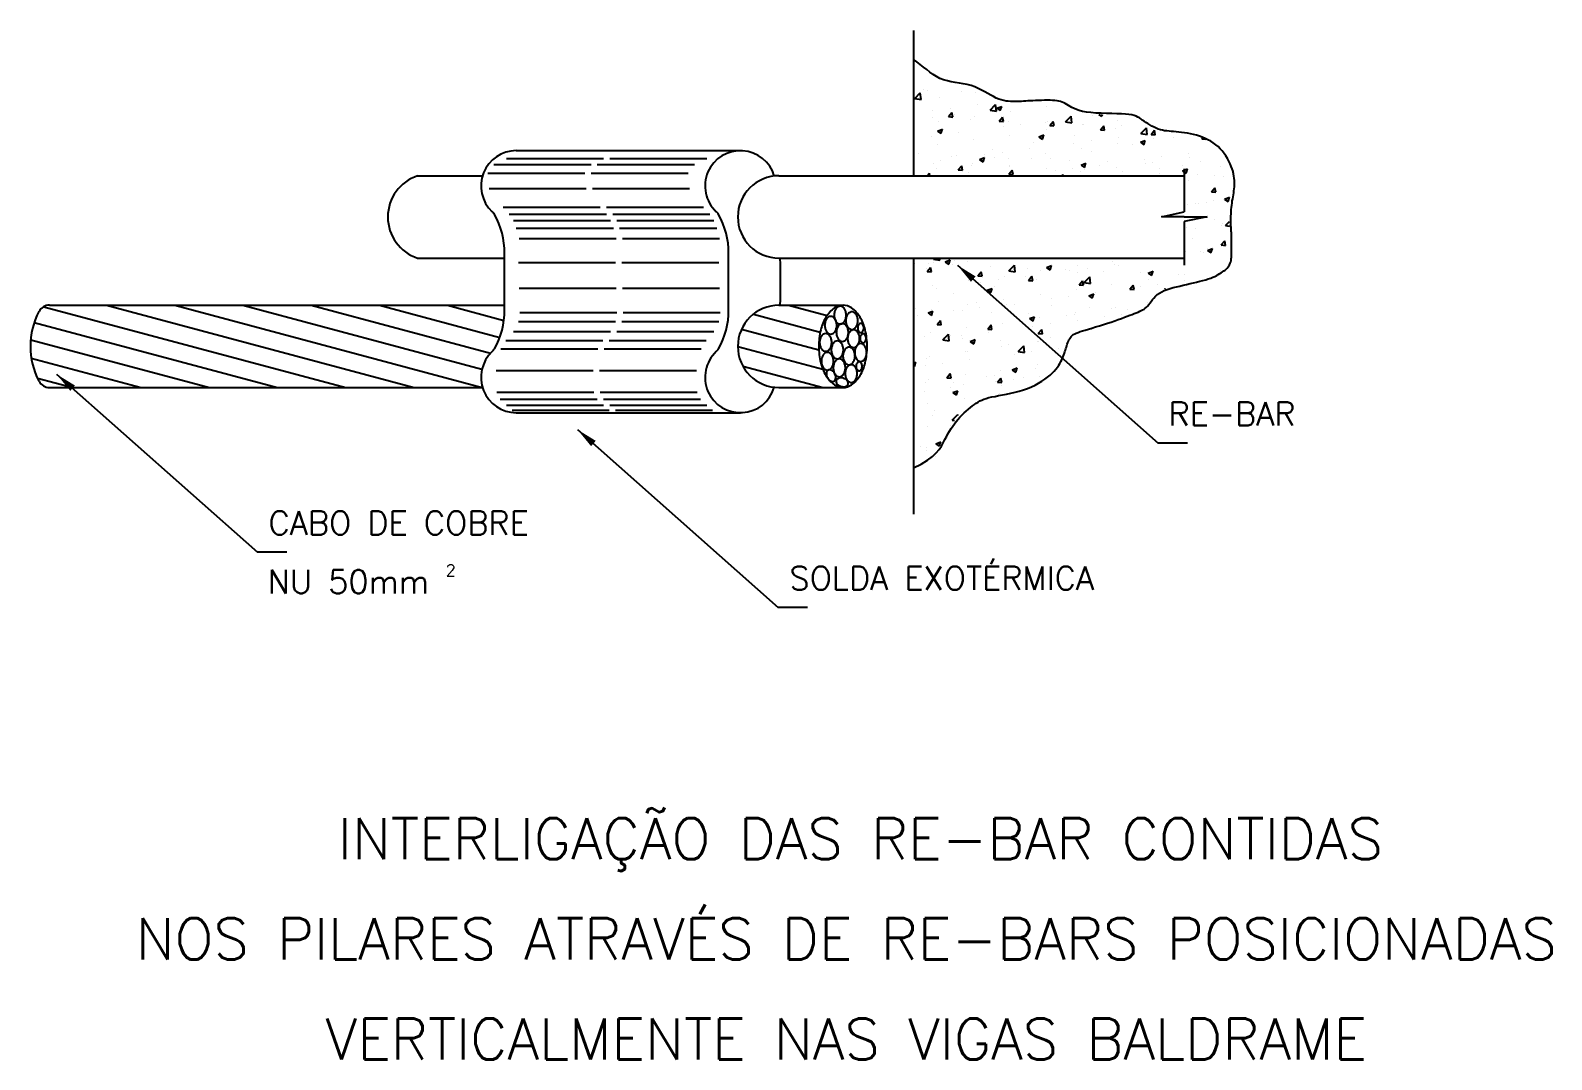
# Model space of a CAD drawing. Header units: millimetres. Extents: x -6629.4 to -6614.2, y -4433.8 to -4416.1.
# Drawn here: x -6627.54 to -6614.62, y -4433.84 to -4425.09 of the extents above; entities that cross this region are included whole.
import ezdxf
from ezdxf.enums import TextEntityAlignment as Align

# ---------------------------------------------------------------- set-up
doc = ezdxf.new("R2010")
doc.units = ezdxf.units.MM
doc.header["$LTSCALE"] = 10
doc.layers.add('Termotécnica', color=7, linetype='Continuous')
doc.styles.add('CL80', font='romans.shx', dxfattribs={"height": 10})
doc.styles.add('r140', font='romans.shx')

# ---------------------------------------------------------------- blocks, each defined once
blk = doc.blocks.new('*X2')
at = {"color": 0}
for p, q in [((3267.74, 2184.99), (3270.08, 2187.42)), ((3267.74, 2184.99), (3270.41, 2184.57)), ((3270.41, 2184.57), (3270.08, 2187.42)), ((3271.62, 2188.58), (3271.62, 2188.58)), ((3272.98, 2188.52), (3272.98, 2188.52)), ((3278.09, 2185.33), (3278.09, 2185.33)), ((3287.63, 2187.91), (3287.63, 2187.91)), ((3293.49, 2187.44), (3293.49, 2187.44)), ((3275.4, 2179.74), (3275.4, 2179.74)), ((3282.06, 2177.23), (3283.5, 2178.96)), ((3282.91, 2180.72), (3282.91, 2180.72)), ((3283.85, 2177.07), (3283.5, 2178.95)), ((3284.43, 2178.02), (3284.43, 2178.02)), ((3294.27, 2182.22), (3294.27, 2182.22)), ((3299.76, 2180.02), (3302.09, 2182.46)), ((3299.76, 2180.02), (3302.43, 2179.61)), ((3301.93, 2181.02), (3301.93, 2181.02)), ((3302.43, 2179.6), (3302.1, 2182.45)), ((3302.55, 2180.8), (3304.66, 2181.61)), ((3302.55, 2180.8), (3304.05, 2179.79)), ((3304.05, 2179.79), (3304.66, 2181.6)), ((3308.28, 2179.38), (3308.28, 2179.38)), ((3319.43, 2184.03), (3319.43, 2184.03)), ((3323.86, 2181.63), (3323.86, 2181.63)), ((3345.99, 2178.18), (3347.16, 2177.39)), ((3347.16, 2177.39), (3347.43, 2178.18)), ((3275.34, 2176.69), (3275.34, 2176.69)), ((3277.35, 2171.12), (3279.45, 2171.93)), ((3277.72, 2175.35), (3277.72, 2175.35)), ((3278.84, 2170.12), (3279.45, 2171.93)), ((3282.06, 2177.23), (3283.85, 2177.08)), ((3291.35, 2176.01), (3291.35, 2176.01)), ((3293.13, 2177.46), (3293.13, 2177.46)), ((3303.57, 2175.35), (3305.02, 2177.07)), ((3303.57, 2175.35), (3305.37, 2175.19)), ((3305.37, 2175.19), (3305.02, 2177.07)), ((3305.32, 2172.88), (3305.32, 2172.88)), ((3307.37, 2175.33), (3307.37, 2175.33)), ((3312.83, 2173.87), (3312.83, 2173.87)), ((3323.38, 2174.66), (3323.38, 2174.66)), ((3323.5, 2171.64), (3323.5, 2171.64)), ((3324.2, 2175.37), (3324.2, 2175.37)), ((3325.09, 2173.47), (3326.54, 2175.19)), ((3325.09, 2173.47), (3326.88, 2173.31)), ((3326.89, 2173.31), (3326.54, 2175.19)), ((3331.77, 2175.06), (3334.11, 2177.49)), ((3331.77, 2175.06), (3334.44, 2174.64)), ((3334.44, 2174.64), (3334.11, 2177.49)), ((3338.9, 2173.75), (3338.9, 2173.75)), ((3339.4, 2173.98), (3339.4, 2173.98)), ((3343.14, 2177.86), (3343.14, 2177.86)), ((3346.61, 2171.59), (3348.06, 2173.31)), ((3346.61, 2171.59), (3348.4, 2171.43)), ((3348.4, 2171.43), (3348.06, 2173.31)), ((3353.18, 2172.13), (3353.18, 2172.13)), ((3354.05, 2175.67), (3354.05, 2175.67)), ((3355.41, 2173.31), (3355.41, 2173.31)), ((3363.79, 2170.09), (3366.13, 2172.52)), ((3366.46, 2169.67), (3366.13, 2172.52)), ((3267.5, 2167.9), (3267.5, 2167.9)), ((3275.02, 2168.89), (3275.02, 2168.89)), ((3277.35, 2171.12), (3278.84, 2170.12)), ((3277.36, 2165.36), (3277.36, 2165.36)), ((3286.38, 2170.39), (3286.38, 2170.39)), ((3292.76, 2167.47), (3292.76, 2167.47)), ((3307.92, 2169.39), (3307.92, 2169.39)), ((3318.19, 2166.13), (3318.19, 2166.13)), ((3320.46, 2168.72), (3322.56, 2169.53)), ((3320.46, 2168.72), (3321.95, 2167.72)), ((3321.96, 2167.71), (3322.56, 2169.53)), ((3335.25, 2166.03), (3335.25, 2166.03)), ((3335.68, 2169.13), (3335.68, 2169.13)), ((3342.76, 2167.02), (3342.76, 2167.02)), ((3353.69, 2165.69), (3353.69, 2165.69)), ((3354.12, 2168.51), (3354.12, 2168.51)), ((3360.37, 2165.54), (3360.37, 2165.54)), ((3363.58, 2166.32), (3365.68, 2167.13)), ((3363.58, 2166.32), (3365.07, 2165.31)), ((3363.79, 2170.09), (3366.46, 2169.68)), ((3365.07, 2165.31), (3365.68, 2167.12)), ((3368.13, 2169.7), (3369.57, 2171.43)), ((3368.13, 2169.7), (3369.92, 2169.55)), ((3369.27, 2167.94), (3369.27, 2167.94)), ((3369.92, 2169.54), (3369.58, 2171.42)), ((3377.86, 2168.55), (3377.86, 2168.55)), ((3389.65, 2167.82), (3389.95, 2168.18)), ((3389.65, 2167.82), (3391.34, 2167.67)), ((3269.49, 2161.36), (3269.49, 2161.36)), ((3278.48, 2158.55), (3278.48, 2158.55)), ((3283.2, 2160.12), (3283.2, 2160.12)), ((3285.51, 2160.68), (3285.51, 2160.68)), ((3295.26, 2159.05), (3297.36, 2159.85)), ((3295.26, 2159.05), (3296.75, 2158.04)), ((3296.75, 2158.04), (3297.36, 2159.85)), ((3297.43, 2161.05), (3297.43, 2161.05)), ((3300.69, 2163.12), (3300.69, 2163.12)), ((3301.52, 2160.01), (3301.52, 2160.01)), ((3304.94, 2162.04), (3304.94, 2162.04)), ((3307.55, 2159.4), (3307.55, 2159.4)), ((3316.3, 2163.53), (3316.3, 2163.53)), ((3317.54, 2159.33), (3317.54, 2159.33)), ((3323.13, 2161.65), (3323.13, 2161.65)), ((3325.37, 2159.54), (3325.37, 2159.54)), ((3333.55, 2158.65), (3333.55, 2158.65)), ((3338.54, 2163.77), (3338.54, 2163.77)), ((3342.87, 2162.54), (3342.87, 2162.54)), ((3365.18, 2159.17), (3365.18, 2159.17)), ((3372.69, 2160.16), (3372.69, 2160.16)), ((3384.05, 2161.66), (3384.05, 2161.66)), ((3384.31, 2160.06), (3384.31, 2160.06)), ((3272.95, 2152.08), (3274.05, 2153.23)), ((3274.19, 2152.08), (3274.06, 2153.23)), ((3275.82, 2157.33), (3275.82, 2157.33)), ((3277, 2155.37), (3277, 2155.37)), ((3286.22, 2154.67), (3287.67, 2156.39)), ((3286.22, 2154.67), (3288.01, 2154.51)), ((3288.01, 2154.51), (3287.67, 2156.39)), ((3290.38, 2153.53), (3290.38, 2153.53)), ((3291.83, 2156.65), (3291.83, 2156.65)), ((3292.4, 2157.48), (3292.4, 2157.48)), ((3307.74, 2152.79), (3309.18, 2154.51)), ((3307.74, 2152.79), (3309.53, 2152.63)), ((3307.85, 2155.98), (3307.85, 2155.98)), ((3307.88, 2156.54), (3307.88, 2156.54)), ((3309.53, 2152.63), (3309.18, 2154.51)), ((3323.86, 2155.3), (3323.86, 2155.3)), ((3327.36, 2154.2), (3327.36, 2154.2)), ((3330.24, 2152.08), (3330.7, 2152.63)), ((3330.8, 2152.08), (3330.7, 2152.62)), ((3334.87, 2155.18), (3334.87, 2155.18)), ((3338.17, 2153.78), (3338.17, 2153.78)), ((3338.37, 2156.64), (3340.47, 2157.45)), ((3338.37, 2156.64), (3339.86, 2155.64)), ((3339.86, 2155.63), (3340.47, 2157.45)), ((3339.88, 2154.62), (3339.88, 2154.62)), ((3346.23, 2156.68), (3346.23, 2156.68)), ((3349.57, 2157.98), (3349.57, 2157.98)), ((3353.32, 2155.7), (3353.32, 2155.7)), ((3355.89, 2153.95), (3355.89, 2153.95)), ((3365.58, 2157.3), (3365.58, 2157.3)), ((3368.91, 2157.95), (3368.91, 2157.95)), ((3371.82, 2155.05), (3371.82, 2155.05)), ((3371.91, 2153.27), (3371.91, 2153.27)), ((3381.48, 2154.24), (3383.58, 2155.05)), ((3381.48, 2154.24), (3382.98, 2153.23)), ((3381.6, 2156.62), (3381.6, 2156.62)), ((3382.98, 2153.23), (3383.59, 2155.04)), ((3387.92, 2152.59), (3387.92, 2152.59)), ((3389.32, 2158.05), (3389.32, 2158.05)), ((3395.1, 2152.32), (3395.1, 2152.32)), ((3397.61, 2155.95), (3397.61, 2155.95)), ((3402.61, 2153.31), (3402.61, 2153.31)), ((3383.94, 2150.07), (3383.94, 2150.07)), ((3393.81, 2145.26), (3395.25, 2146.98)), ((3395.6, 2145.1), (3395.26, 2146.98)), ((3399.1, 2152), (3399.1, 2152)), ((3383.58, 2140.09), (3383.58, 2140.09)), ((3387.21, 2140.49), (3387.21, 2140.49)), ((3388.08, 2140.15), (3388.08, 2140.15)), ((3391.64, 2140.7), (3391.64, 2140.7)), ((3393.81, 2145.26), (3395.6, 2145.1)), ((3394.72, 2141.48), (3394.72, 2141.48)), ((3398.73, 2142.01), (3398.73, 2142.01)), ((3399.39, 2142.16), (3401.49, 2142.97)), ((3399.39, 2142.16), (3400.88, 2141.16)), ((3400.88, 2141.15), (3401.49, 2142.97)), ((3395.27, 2133.56), (3395.27, 2133.56)), ((3383.21, 2130.1), (3383.21, 2130.1)), ((3386.83, 2129.65), (3386.83, 2129.65)), ((3398.19, 2131.14), (3398.19, 2131.14)), ((3398.37, 2132.02), (3398.37, 2132.02)), ((3399.79, 2130.93), (3401.44, 2132.66)), ((3399.79, 2130.93), (3401.46, 2130.67)), ((3382.85, 2120.11), (3382.85, 2120.11)), ((3385.8, 2125.37), (3385.8, 2125.37)), ((3389.23, 2120.06), (3389.23, 2120.06)), ((3392.09, 2120.41), (3394.19, 2121.21)), ((3392.09, 2120.41), (3393.58, 2119.4)), ((3392.13, 2121.34), (3392.13, 2121.34)), ((3393.58, 2119.4), (3394.19, 2121.21)), ((3397.97, 2122.69), (3399.42, 2124.41)), ((3397.97, 2122.69), (3399.76, 2122.53)), ((3398, 2122.03), (3398, 2122.03)), ((3399.77, 2122.53), (3399.42, 2124.41)), ((3401.82, 2124.69), (3401.82, 2124.69)), ((3267.73, 2114.85), (3267.73, 2114.85)), ((3273.37, 2114.71), (3273.37, 2114.71)), ((3275.54, 2115.42), (3275.54, 2115.42)), ((3275.69, 2116.61), (3276.15, 2117.08)), ((3275.69, 2116.61), (3278.36, 2116.19)), ((3278.36, 2116.19), (3278.26, 2117.08)), ((3280.66, 2115.54), (3282.76, 2116.34)), ((3280.66, 2115.54), (3282.15, 2114.53)), ((3282.15, 2114.53), (3282.76, 2116.34)), ((3283.74, 2114.18), (3283.74, 2114.18)), ((3284.74, 2116.2), (3284.74, 2116.2)), ((3290.3, 2115.54), (3290.3, 2115.54)), ((3299.76, 2113.5), (3299.76, 2113.5)), ((3307.71, 2111.64), (3310.05, 2114.08)), ((3310.38, 2111.23), (3310.05, 2114.08)), ((3323.77, 2113.13), (3325.87, 2113.94)), ((3325.26, 2112.13), (3325.87, 2113.94)), ((3336.71, 2113.83), (3336.71, 2113.83)), ((3351.87, 2115.75), (3351.87, 2115.75)), ((3352.48, 2114.33), (3352.48, 2114.33)), ((3354.24, 2114.05), (3354.24, 2114.05)), ((3371.43, 2116.82), (3371.43, 2116.82)), ((3371.73, 2117.06), (3371.73, 2117.06)), ((3390.3, 2119.31), (3390.3, 2119.31)), ((3272.8, 2112.54), (3272.8, 2112.54)), ((3273.03, 2111.42), (3274.47, 2113.14)), ((3273.03, 2111.42), (3274.82, 2111.26)), ((3274.82, 2111.26), (3274.47, 2113.14)), ((3290.57, 2107.55), (3290.57, 2107.55)), ((3294.54, 2109.54), (3295.99, 2111.26)), ((3294.54, 2109.54), (3296.34, 2109.38)), ((3295.79, 2106.87), (3295.79, 2106.87)), ((3296.34, 2109.38), (3295.99, 2111.26)), ((3303.3, 2107.86), (3303.3, 2107.86)), ((3305.73, 2109.47), (3305.73, 2109.47)), ((3307.71, 2111.64), (3310.38, 2111.23)), ((3314.66, 2109.35), (3314.66, 2109.35)), ((3315.77, 2112.82), (3315.77, 2112.82)), ((3316.06, 2107.65), (3317.51, 2109.38)), ((3316.06, 2107.65), (3317.85, 2107.5)), ((3317.86, 2107.49), (3317.51, 2109.37)), ((3319.25, 2108.05), (3319.25, 2108.05)), ((3321.31, 2111.72), (3321.31, 2111.72)), ((3323.77, 2113.13), (3325.26, 2112.13)), ((3331.79, 2112.15), (3331.79, 2112.15)), ((3333.61, 2111.85), (3333.61, 2111.85)), ((3336.74, 2111.05), (3336.74, 2111.05)), ((3337.58, 2105.77), (3339.03, 2107.49)), ((3339.37, 2105.61), (3339.03, 2107.49)), ((3339.73, 2106.68), (3342.07, 2109.11)), ((3341.12, 2112.83), (3341.12, 2112.83)), ((3342.4, 2106.26), (3342.07, 2109.11)), ((3347.8, 2111.47), (3347.8, 2111.47)), ((3363.82, 2110.79), (3363.82, 2110.79)), ((3366.88, 2110.73), (3368.98, 2111.54)), ((3366.88, 2110.73), (3368.38, 2109.73)), ((3367.08, 2108.01), (3367.08, 2108.01)), ((3368.38, 2109.72), (3368.99, 2111.54)), ((3379.83, 2110.12), (3379.83, 2110.12)), ((3382.41, 2107.48), (3382.41, 2107.48)), ((3382.49, 2110.13), (3382.49, 2110.13)), ((3395.85, 2109.44), (3395.85, 2109.44)), ((3397.64, 2112.05), (3397.64, 2112.05)), ((3275.17, 2105.44), (3275.17, 2105.44)), ((3276.84, 2104.37), (3276.84, 2104.37)), ((3284.26, 2102.04), (3284.26, 2102.04)), ((3298.56, 2103.46), (3300.66, 2104.26)), ((3298.56, 2103.46), (3300.06, 2102.45)), ((3300.06, 2102.45), (3300.67, 2104.26)), ((3301.75, 2105.04), (3301.75, 2105.04)), ((3320.94, 2101.73), (3320.94, 2101.73)), ((3333.23, 2101), (3333.23, 2101)), ((3336.35, 2103.85), (3336.35, 2103.85)), ((3337.58, 2105.77), (3339.37, 2105.61)), ((3339.73, 2106.68), (3342.4, 2106.26)), ((3341.68, 2101.06), (3343.78, 2101.86)), ((3341.68, 2101.06), (3343.17, 2100.05)), ((3343.17, 2100.05), (3343.78, 2101.86)), ((3344.59, 2102.5), (3344.59, 2102.5)), ((3351.5, 2105.77), (3351.5, 2105.77)), ((3359.1, 2103.89), (3360.54, 2105.61)), ((3359.1, 2103.89), (3360.89, 2103.73)), ((3360.89, 2103.73), (3360.55, 2105.61)), ((3363.53, 2104.99), (3363.53, 2104.99)), ((3371.05, 2105.98), (3371.05, 2105.98)), ((3373.98, 2104.04), (3374.08, 2104.15)), ((3374.1, 2104.05), (3374.08, 2104.14)), ((3268.21, 2095.49), (3268.21, 2095.49)), ((3273.36, 2093.78), (3275.46, 2094.59)), ((3274.81, 2095.45), (3274.81, 2095.45)), ((3274.85, 2092.77), (3275.46, 2094.59)), ((3277.9, 2098.85), (3277.9, 2098.85)), ((3284.23, 2094.82), (3284.23, 2094.82)), ((3287.9, 2095.03), (3287.9, 2095.03)), ((3290.21, 2097.56), (3290.21, 2097.56)), ((3293.92, 2098.17), (3293.92, 2098.17)), ((3295.41, 2096.02), (3295.41, 2096.02)), ((3300.24, 2094.14), (3300.24, 2094.14)), ((3305.36, 2099.48), (3305.36, 2099.48)), ((3306.77, 2097.52), (3306.77, 2097.52)), ((3309.93, 2097.49), (3309.93, 2097.49)), ((3325.72, 2100.01), (3325.72, 2100.01)), ((3325.95, 2096.82), (3325.95, 2096.82)), ((3341.96, 2096.14), (3341.96, 2096.14)), ((3351.14, 2095.78), (3351.14, 2095.78)), ((3353, 2096.15), (3353, 2096.15)), ((3357.98, 2095.46), (3357.98, 2095.46)), ((3366.72, 2098.03), (3366.72, 2098.03)), ((3268.95, 2092.54), (3268.95, 2092.54)), ((3273.36, 2093.78), (3274.85, 2092.78)), ((3277.19, 2088.85), (3278.63, 2090.58)), ((3277.19, 2088.85), (3278.98, 2088.7)), ((3278.98, 2088.69), (3278.64, 2090.57)), ((3289.84, 2087.58), (3289.84, 2087.58)), ((3298.71, 2086.97), (3300.15, 2088.69)), ((3300.5, 2086.81), (3300.15, 2088.69)), ((3305, 2089.5), (3305, 2089.5)), ((3316.26, 2093.46), (3316.26, 2093.46)), ((3316.47, 2091.38), (3318.57, 2092.19)), ((3316.47, 2091.38), (3317.96, 2090.37)), ((3317.82, 2088.18), (3317.82, 2088.18)), ((3317.96, 2090.37), (3318.57, 2092.18)), ((3318.01, 2090.15), (3318.01, 2090.15)), ((3320.58, 2091.75), (3320.58, 2091.75)), ((3325.33, 2089.17), (3325.33, 2089.17)), ((3332.27, 2092.79), (3332.27, 2092.79)), ((3335.51, 2093.15), (3335.51, 2093.15)), ((3335.98, 2093.86), (3335.98, 2093.86)), ((3336.7, 2090.67), (3336.7, 2090.67)), ((3348.29, 2092.11), (3348.29, 2092.11)), ((3355.64, 2093.16), (3355.64, 2093.16)), ((3271.93, 2083.6), (3271.93, 2083.6)), ((3274.44, 2085.46), (3274.44, 2085.46)), ((3279.67, 2082.42), (3282.01, 2084.85)), ((3279.67, 2082.42), (3282.34, 2082.01)), ((3280.01, 2083.2), (3280.01, 2083.2)), ((3282.34, 2082), (3282.01, 2084.85)), ((3283.02, 2084.14), (3283.02, 2084.14)), ((3287.52, 2084.19), (3287.52, 2084.19)), ((3287.95, 2082.92), (3287.95, 2082.92)), ((3291.26, 2081.7), (3293.36, 2082.51)), ((3291.26, 2081.7), (3292.76, 2080.7)), ((3292.76, 2080.69), (3293.37, 2082.51)), ((3298.71, 2086.97), (3300.5, 2086.81)), ((3298.88, 2085.69), (3298.88, 2085.69)), ((3300.51, 2087.14), (3300.51, 2087.14)), ((3303.96, 2082.24), (3303.96, 2082.24)), ((3319.98, 2081.57), (3319.98, 2081.57)), ((3320.21, 2081.76), (3320.21, 2081.76)), ((3320.22, 2085.09), (3321.67, 2086.81)), ((3320.22, 2085.09), (3322.02, 2084.93)), ((3322.02, 2084.93), (3321.67, 2086.81)), ((3325.2, 2083.56), (3325.2, 2083.56)), ((3342.69, 2086.56), (3342.69, 2086.56)), ((3272.71, 2074.55), (3272.71, 2074.55)), ((3274.08, 2075.48), (3274.08, 2075.48)), ((3289.48, 2077.59), (3289.48, 2077.59)), ((3290.21, 2077.55), (3290.21, 2077.55)), ((3304.63, 2079.51), (3304.63, 2079.51)), ((3307.7, 2080.56), (3307.7, 2080.56)), ((3309.93, 2076.35), (3309.93, 2076.35)), ((3311.69, 2077.45), (3314.03, 2079.89)), ((3311.69, 2077.45), (3314.36, 2077.04)), ((3314.36, 2077.04), (3314.03, 2079.89)), ((3317.44, 2077.34), (3317.44, 2077.34)), ((3328.8, 2078.83), (3328.8, 2078.83)), ((3267.22, 2072.47), (3268.16, 2072.83)), ((3267.22, 2071.24), (3267.55, 2071.02)), ((3267.55, 2071.02), (3268.16, 2072.83)), ((3272.11, 2071.37), (3272.11, 2071.37)), ((3279.62, 2072.36), (3279.62, 2072.36)), ((3290.99, 2073.85), (3290.99, 2073.85)), ((3304.27, 2069.52), (3304.27, 2069.52)), ((3309.17, 2069.63), (3311.27, 2070.43)), ((3309.17, 2069.63), (3310.66, 2068.62)), ((3310.67, 2068.62), (3311.27, 2070.43)), ((3319.16, 2070.06), (3319.16, 2070.06)), ((3319.85, 2071.77), (3319.85, 2071.77)), ((3272.42, 2064.24), (3272.42, 2064.24)), ((3273.71, 2065.49), (3273.71, 2065.49)), ((3281.35, 2066.29), (3282.8, 2068.01)), ((3281.35, 2066.29), (3283.14, 2066.13)), ((3282.11, 2067.59), (3282.11, 2067.59)), ((3283.15, 2066.13), (3282.8, 2068.01)), ((3283.09, 2062.02), (3283.09, 2062.02)), ((3284.17, 2064.05), (3284.17, 2064.05)), ((3288.43, 2063.56), (3288.43, 2063.56)), ((3289.11, 2067.6), (3289.11, 2067.6)), ((3298.12, 2066.91), (3298.12, 2066.91)), ((3301.66, 2067.06), (3301.66, 2067.06)), ((3302.04, 2064.52), (3302.04, 2064.52)), ((3302.87, 2064.4), (3304.32, 2066.13)), ((3302.87, 2064.4), (3304.66, 2064.25)), ((3304.66, 2064.25), (3304.32, 2066.13)), ((3304.45, 2062.88), (3304.45, 2062.88)), ((3309.55, 2065.5), (3309.55, 2065.5)), ((3314.14, 2066.24), (3314.14, 2066.24)), ((3320.91, 2067), (3320.91, 2067)), ((3271.73, 2060.53), (3271.73, 2060.53)), ((3273.35, 2055.5), (3273.35, 2055.5)), ((3283.96, 2059.95), (3286.07, 2060.76)), ((3283.96, 2059.95), (3285.46, 2058.94)), ((3285.46, 2058.94), (3286.07, 2060.75)), ((3288.75, 2057.62), (3288.75, 2057.62)), ((3303.9, 2059.54), (3303.9, 2059.54)), ((3275.2, 2050.19), (3275.2, 2050.19)), ((3276.14, 2052.34), (3276.14, 2052.34)), ((3283.65, 2048.23), (3285.99, 2050.67)), ((3286.04, 2050.18), (3285.99, 2050.66)), ((3272.98, 2045.52), (3272.98, 2045.52)), ((3282.93, 2046.15), (3282.93, 2046.15)), ((3283.65, 2048.23), (3284.64, 2048.08)), ((3267.31, 2038.36), (3267.31, 2038.36)), ((3270.3, 2037.01), (3270.3, 2037.01)), ((3272.62, 2036.56), (3272.62, 2036.56)), ((3276.67, 2038.19), (3278.77, 2039)), ((3276.67, 2038.19), (3278.16, 2037.19)), ((3278.16, 2037.19), (3278.77, 2039)), ((3272.62, 2035.53), (3272.62, 2035.53)), ((3276.62, 2032.98), (3276.62, 2032.98))]:
    blk.add_line(p, q, dxfattribs=at)

msp = doc.modelspace()

# ---------------------------------------------------------------- linework, layer by layer
at = {"layer": 'Termotécnica', "color": 3}
for p, q in [((-6620.04, -4425.087), (-6620.04, -4426.323)), ((-6623.416, -4426.109), (-6621.512, -4426.109)), ((-6623.516, -4427.473), (-6623.516, -4426.98)), ((-6621.612, -4427.473), (-6621.612, -4426.98)), ((-6620.04, -4427.023), (-6620.04, -4429.2)), ((-6623.416, -4428.337), (-6621.512, -4428.337))]:
    msp.add_line(p, q, dxfattribs=at)
at = {"layer": 'Termotécnica', "color": 1}
for p, q in [((-6623.499, -4426.175), (-6622.675, -4426.175)), ((-6622.621, -4426.175), (-6621.796, -4426.175)), ((-6623.659, -4426.3), (-6622.835, -4426.3)), ((-6623.606, -4426.228), (-6622.781, -4426.228)), ((-6622.781, -4426.3), (-6621.957, -4426.3)), ((-6622.728, -4426.228), (-6621.903, -4426.228)), ((-6617.74, -4426.263), (-6617.74, -4426.63)), ((-6623.648, -4426.43), (-6622.823, -4426.43)), ((-6622.769, -4426.43), (-6621.945, -4426.43)), ((-6623.529, -4426.59), (-6622.704, -4426.59)), ((-6623.476, -4426.649), (-6622.651, -4426.649)), ((-6623.44, -4426.703), (-6622.615, -4426.703)), ((-6622.651, -4426.59), (-6621.826, -4426.59)), ((-6622.597, -4426.649), (-6621.773, -4426.649)), ((-6622.562, -4426.703), (-6621.737, -4426.703)), ((-6617.935, -4426.673), (-6617.74, -4426.63)), ((-6617.74, -4426.673), (-6617.935, -4426.673)), ((-6617.74, -4426.673), (-6617.546, -4426.673)), ((-6617.546, -4426.673), (-6617.74, -4426.713)), ((-6623.416, -4426.768), (-6622.591, -4426.768)), ((-6622.538, -4426.768), (-6621.713, -4426.768)), ((-6617.74, -4426.713), (-6617.74, -4427.083)), ((-6623.392, -4426.857), (-6622.568, -4426.857)), ((-6622.514, -4426.857), (-6621.69, -4426.857)), ((-6623.398, -4427.059), (-6622.574, -4427.059)), ((-6622.52, -4427.059), (-6621.695, -4427.059)), ((-6623.392, -4427.278), (-6622.568, -4427.278)), ((-6622.514, -4427.278), (-6621.69, -4427.278)), ((-6627.431, -4427.436), (-6624.865, -4428.123)), ((-6626.898, -4427.423), (-6624.285, -4428.123)), ((-6626.318, -4427.423), (-6623.706, -4428.123)), ((-6625.739, -4427.423), (-6623.708, -4427.968)), ((-6625.159, -4427.423), (-6623.635, -4427.832)), ((-6624.579, -4427.423), (-6623.557, -4427.697)), ((-6624, -4427.423), (-6623.521, -4427.552)), ((-6621.102, -4427.423), (-6620.776, -4427.511)), ((-6627.514, -4427.569), (-6625.444, -4428.123)), ((-6623.398, -4427.563), (-6622.574, -4427.563)), ((-6623.387, -4427.486), (-6622.562, -4427.486)), ((-6622.52, -4427.563), (-6621.695, -4427.563)), ((-6622.508, -4427.486), (-6621.684, -4427.486)), ((-6621.401, -4427.499), (-6620.833, -4427.651)), ((-6627.542, -4427.717), (-6626.024, -4428.123)), ((-6623.505, -4427.723), (-6622.68, -4427.723)), ((-6623.44, -4427.646), (-6622.615, -4427.646)), ((-6622.627, -4427.723), (-6621.802, -4427.723)), ((-6622.562, -4427.646), (-6621.737, -4427.646)), ((-6621.502, -4427.627), (-6620.845, -4427.803)), ((-6623.547, -4427.794), (-6622.722, -4427.794)), ((-6622.669, -4427.794), (-6621.844, -4427.794)), ((-6621.534, -4427.774), (-6620.812, -4427.967)), ((-6627.537, -4427.873), (-6626.603, -4428.123)), ((-6623.588, -4427.978), (-6622.764, -4427.978)), ((-6622.71, -4427.978), (-6621.885, -4427.978)), ((-6621.491, -4427.94), (-6620.808, -4428.123)), ((-6627.485, -4428.042), (-6627.183, -4428.123)), ((-6623.582, -4428.162), (-6622.758, -4428.162)), ((-6623.553, -4428.221), (-6622.728, -4428.221)), ((-6622.704, -4428.162), (-6621.879, -4428.162)), ((-6622.675, -4428.221), (-6621.85, -4428.221)), ((-6623.499, -4428.274), (-6622.675, -4428.274)), ((-6623.452, -4428.316), (-6622.627, -4428.316)), ((-6622.621, -4428.274), (-6621.796, -4428.274)), ((-6622.574, -4428.316), (-6621.749, -4428.316))]:
    msp.add_line(p, q, dxfattribs=at)
at = {"layer": 'Termotécnica', "color": 4}
for p, q in [((-6624.255, -4426.323), (-6623.703, -4426.323)), ((-6621.184, -4426.323), (-6617.74, -4426.323)), ((-6624.255, -4427.023), (-6623.516, -4427.023)), ((-6621.184, -4427.023), (-6617.74, -4427.023)), ((-6627.383, -4427.423), (-6623.516, -4427.423)), ((-6621.184, -4427.423), (-6620.64, -4427.423)), ((-6627.383, -4428.123), (-6623.703, -4428.123)), ((-6621.184, -4428.123), (-6620.64, -4428.123))]:
    msp.add_line(p, q, dxfattribs=at)
at = {"layer": 'Termotécnica', "color": 2}
for p, q in [((-6619.668, -4427.083), (-6617.963, -4428.597)), ((-6627.322, -4428.01), (-6625.616, -4429.523)), ((-6622.897, -4428.48), (-6621.191, -4429.993)), ((-6617.713, -4428.597), (-6617.963, -4428.597)), ((-6625.366, -4429.523), (-6625.616, -4429.523)), ((-6620.941, -4429.993), (-6621.191, -4429.993))]:
    msp.add_line(p, q, dxfattribs=at)
at = {"layer": 'Termotécnica', "color": 3}
msp.add_lwpolyline([(-6620.04, -4428.806), (-6619.975, -4428.773), (-6619.922, -4428.741), (-6619.88, -4428.709), (-6619.848, -4428.678), (-6619.823, -4428.649), (-6619.804, -4428.62), (-6619.788, -4428.592), (-6619.775, -4428.566), (-6619.761, -4428.541), (-6619.748, -4428.517), (-6619.735, -4428.494), (-6619.721, -4428.472), (-6619.707, -4428.451), (-6619.693, -4428.431), (-6619.678, -4428.411), (-6619.662, -4428.392), (-6619.646, -4428.374), (-6619.628, -4428.356), (-6619.611, -4428.339), (-6619.593, -4428.323), (-6619.575, -4428.307), (-6619.558, -4428.293), (-6619.541, -4428.279), (-6619.524, -4428.267), (-6619.509, -4428.256), (-6619.493, -4428.246), (-6619.477, -4428.237), (-6619.461, -4428.229), (-6619.443, -4428.222), (-6619.423, -4428.215), (-6619.401, -4428.209), (-6619.376, -4428.203), (-6619.348, -4428.198), (-6619.318, -4428.192), (-6619.284, -4428.186), (-6619.25, -4428.179), (-6619.214, -4428.172), (-6619.178, -4428.163), (-6619.142, -4428.154), (-6619.106, -4428.143), (-6619.072, -4428.131), (-6619.039, -4428.117), (-6619.008, -4428.102), (-6618.979, -4428.086), (-6618.951, -4428.07), (-6618.926, -4428.053), (-6618.902, -4428.035), (-6618.881, -4428.018), (-6618.862, -4428), (-6618.846, -4427.983), (-6618.831, -4427.966), (-6618.818, -4427.95), (-6618.807, -4427.934), (-6618.797, -4427.918), (-6618.789, -4427.902), (-6618.781, -4427.887), (-6618.775, -4427.873), (-6618.769, -4427.858), (-6618.763, -4427.845), (-6618.758, -4427.831), (-6618.754, -4427.818), (-6618.75, -4427.805), (-6618.746, -4427.792), (-6618.742, -4427.779), (-6618.738, -4427.766), (-6618.734, -4427.753), (-6618.73, -4427.741), (-6618.725, -4427.729), (-6618.72, -4427.717), (-6618.714, -4427.707), (-6618.708, -4427.697), (-6618.7, -4427.688), (-6618.692, -4427.68), (-6618.683, -4427.673), (-6618.671, -4427.667), (-6618.658, -4427.661), (-6618.643, -4427.655), (-6618.626, -4427.648), (-6618.605, -4427.642), (-6618.582, -4427.635), (-6618.555, -4427.626), (-6618.526, -4427.617), (-6618.494, -4427.608), (-6618.461, -4427.598), (-6618.428, -4427.587), (-6618.394, -4427.577), (-6618.362, -4427.566), (-6618.331, -4427.556), (-6618.301, -4427.545), (-6618.274, -4427.536), (-6618.249, -4427.526), (-6618.225, -4427.517), (-6618.203, -4427.509), (-6618.183, -4427.501), (-6618.165, -4427.494), (-6618.148, -4427.487), (-6618.133, -4427.481), (-6618.119, -4427.475), (-6618.106, -4427.469), (-6618.094, -4427.463), (-6618.082, -4427.456), (-6618.072, -4427.449), (-6618.062, -4427.44), (-6618.052, -4427.43), (-6618.042, -4427.418), (-6618.032, -4427.405), (-6618.022, -4427.391), (-6618.011, -4427.376), (-6617.999, -4427.362), (-6617.985, -4427.347), (-6617.97, -4427.333), (-6617.952, -4427.32), (-6617.932, -4427.309), (-6617.91, -4427.298), (-6617.886, -4427.289), (-6617.861, -4427.281), (-6617.834, -4427.273), (-6617.806, -4427.266), (-6617.778, -4427.26), (-6617.749, -4427.253), (-6617.72, -4427.247), (-6617.691, -4427.24), (-6617.663, -4427.234), (-6617.635, -4427.227), (-6617.608, -4427.22), (-6617.582, -4427.214), (-6617.558, -4427.207), (-6617.536, -4427.2), (-6617.515, -4427.193), (-6617.497, -4427.185), (-6617.48, -4427.178), (-6617.465, -4427.17), (-6617.451, -4427.163), (-6617.439, -4427.155), (-6617.427, -4427.147), (-6617.415, -4427.14), (-6617.405, -4427.132), (-6617.394, -4427.124), (-6617.385, -4427.116), (-6617.376, -4427.107), (-6617.368, -4427.098), (-6617.361, -4427.089), (-6617.355, -4427.079), (-6617.35, -4427.067), (-6617.346, -4427.055), (-6617.343, -4427.042), (-6617.341, -4427.029), (-6617.339, -4427.014), (-6617.339, -4426.999), (-6617.338, -4426.984), (-6617.338, -4426.968), (-6617.338, -4426.952), (-6617.338, -4426.936), (-6617.338, -4426.92), (-6617.338, -4426.904), (-6617.338, -4426.887), (-6617.338, -4426.871), (-6617.339, -4426.855), (-6617.339, -4426.839), (-6617.34, -4426.823), (-6617.34, -4426.808), (-6617.341, -4426.793), (-6617.342, -4426.778), (-6617.343, -4426.763), (-6617.344, -4426.748), (-6617.344, -4426.732), (-6617.345, -4426.716), (-6617.345, -4426.7), (-6617.345, -4426.683), (-6617.344, -4426.665), (-6617.343, -4426.647), (-6617.342, -4426.629), (-6617.341, -4426.61), (-6617.339, -4426.592), (-6617.337, -4426.574), (-6617.334, -4426.555), (-6617.332, -4426.537), (-6617.329, -4426.52), (-6617.326, -4426.502), (-6617.323, -4426.485), (-6617.32, -4426.468), (-6617.318, -4426.451), (-6617.315, -4426.434), (-6617.314, -4426.416), (-6617.313, -4426.399), (-6617.313, -4426.381), (-6617.313, -4426.363), (-6617.315, -4426.344), (-6617.318, -4426.325), (-6617.321, -4426.306), (-6617.326, -4426.286), (-6617.333, -4426.265), (-6617.341, -4426.243), (-6617.35, -4426.221), (-6617.361, -4426.199), (-6617.373, -4426.176), (-6617.386, -4426.154), (-6617.401, -4426.133), (-6617.417, -4426.112), (-6617.434, -4426.093), (-6617.453, -4426.075), (-6617.473, -4426.059), (-6617.494, -4426.043), (-6617.516, -4426.03), (-6617.539, -4426.017), (-6617.562, -4426.006), (-6617.587, -4425.996), (-6617.611, -4425.987), (-6617.637, -4425.979), (-6617.662, -4425.972), (-6617.688, -4425.966), (-6617.714, -4425.961), (-6617.739, -4425.957), (-6617.763, -4425.954), (-6617.787, -4425.951), (-6617.809, -4425.949), (-6617.831, -4425.947), (-6617.851, -4425.946), (-6617.87, -4425.944), (-6617.889, -4425.942), (-6617.907, -4425.94), (-6617.925, -4425.936), (-6617.943, -4425.932), (-6617.961, -4425.926), (-6617.979, -4425.919), (-6617.997, -4425.911), (-6618.015, -4425.901), (-6618.033, -4425.891), (-6618.05, -4425.88), (-6618.067, -4425.87), (-6618.082, -4425.859), (-6618.097, -4425.849), (-6618.11, -4425.84), (-6618.122, -4425.831), (-6618.135, -4425.824), (-6618.149, -4425.817), (-6618.166, -4425.811), (-6618.186, -4425.806), (-6618.21, -4425.802), (-6618.239, -4425.799), (-6618.274, -4425.797), (-6618.314, -4425.796), (-6618.357, -4425.794), (-6618.402, -4425.793), (-6618.447, -4425.792), (-6618.492, -4425.79), (-6618.533, -4425.786), (-6618.571, -4425.782), (-6618.604, -4425.776), (-6618.633, -4425.769), (-6618.657, -4425.761), (-6618.677, -4425.752), (-6618.695, -4425.743), (-6618.711, -4425.734), (-6618.725, -4425.725), (-6618.738, -4425.717), (-6618.751, -4425.71), (-6618.764, -4425.703), (-6618.777, -4425.698), (-6618.791, -4425.693), (-6618.805, -4425.689), (-6618.821, -4425.686), (-6618.839, -4425.684), (-6618.859, -4425.682), (-6618.88, -4425.681), (-6618.904, -4425.681), (-6618.928, -4425.681), (-6618.953, -4425.682), (-6618.979, -4425.682), (-6619.004, -4425.683), (-6619.027, -4425.685), (-6619.05, -4425.686), (-6619.07, -4425.687), (-6619.088, -4425.688), (-6619.106, -4425.69), (-6619.122, -4425.691), (-6619.137, -4425.691), (-6619.153, -4425.692), (-6619.168, -4425.693), (-6619.184, -4425.693), (-6619.2, -4425.693), (-6619.218, -4425.692), (-6619.236, -4425.69), (-6619.255, -4425.688), (-6619.274, -4425.684), (-6619.295, -4425.678), (-6619.316, -4425.671), (-6619.339, -4425.662), (-6619.362, -4425.65), (-6619.385, -4425.637), (-6619.41, -4425.623), (-6619.436, -4425.609), (-6619.463, -4425.594), (-6619.491, -4425.58), (-6619.521, -4425.568), (-6619.552, -4425.557), (-6619.584, -4425.548), (-6619.618, -4425.541), (-6619.651, -4425.536), (-6619.686, -4425.53), (-6619.72, -4425.524), (-6619.753, -4425.516), (-6619.786, -4425.507), (-6619.817, -4425.495), (-6619.846, -4425.48), (-6619.875, -4425.462), (-6619.902, -4425.442), (-6619.929, -4425.421), (-6619.956, -4425.399), (-6619.984, -4425.377), (-6620.012, -4425.355), (-6620.042, -4425.335)], dxfattribs=at)
at = {"layer": 'Termotécnica', "color": 4}
msp.add_lwpolyline([(-6620.64, -4428.123, 0.154978), (-6620.568, -4428.1, 0.106765), (-6620.495, -4428.021, 0.073146), (-6620.452, -4427.914, 0.059637), (-6620.435, -4427.773, 0.059637), (-6620.452, -4427.633, 0.073146), (-6620.495, -4427.526, 0.106765), (-6620.568, -4427.446, 0.154978), (-6620.64, -4427.423, 0.154978), (-6620.712, -4427.446, 0.106765), (-6620.785, -4427.526, 0.073146), (-6620.829, -4427.633, 0.059637), (-6620.846, -4427.773, 0.059637), (-6620.829, -4427.914, 0.073146), (-6620.785, -4428.021, 0.106765), (-6620.712, -4428.1, 0.154978)], format="xyb", close=True, dxfattribs=at)
at = {"layer": 'Termotécnica', "color": 1}
for points in [[(-6620.664, -4427.432, 0.137802), (-6620.682, -4427.437, 0.107041), (-6620.7, -4427.454, 0.080757), (-6620.711, -4427.477, 0.068651), (-6620.715, -4427.508, 0.068651), (-6620.711, -4427.538, 0.080757), (-6620.7, -4427.561, 0.107041), (-6620.682, -4427.578, 0.137802), (-6620.664, -4427.583, 0.137802), (-6620.645, -4427.578, 0.107041), (-6620.628, -4427.561, 0.080757), (-6620.617, -4427.538, 0.068651), (-6620.613, -4427.508, 0.068651), (-6620.617, -4427.477, 0.080757), (-6620.628, -4427.454, 0.107041), (-6620.645, -4427.437, 0.137802)], [(-6620.744, -4427.518, 0.137802), (-6620.763, -4427.523, 0.107041), (-6620.781, -4427.54, 0.080757), (-6620.791, -4427.563, 0.068651), (-6620.796, -4427.593, 0.068651), (-6620.791, -4427.624, 0.080757), (-6620.781, -4427.647, 0.107041), (-6620.763, -4427.664, 0.137802), (-6620.744, -4427.669, 0.137802), (-6620.726, -4427.664, 0.107041), (-6620.708, -4427.647, 0.080757), (-6620.697, -4427.624, 0.068651), (-6620.693, -4427.593, 0.068651), (-6620.697, -4427.563, 0.080757), (-6620.708, -4427.54, 0.107041), (-6620.726, -4427.523, 0.137802)], [(-6620.645, -4427.579, 0.137802), (-6620.664, -4427.585, 0.107041), (-6620.682, -4427.602, 0.080757), (-6620.692, -4427.625, 0.068651), (-6620.697, -4427.655, 0.068651), (-6620.692, -4427.685, 0.080757), (-6620.682, -4427.709, 0.107041), (-6620.664, -4427.726, 0.137802), (-6620.645, -4427.731, 0.137802), (-6620.627, -4427.726, 0.107041), (-6620.609, -4427.709, 0.080757), (-6620.598, -4427.685, 0.068651), (-6620.594, -4427.655, 0.068651), (-6620.598, -4427.625, 0.080757), (-6620.609, -4427.602, 0.107041), (-6620.627, -4427.585, 0.137802)], [(-6620.565, -4427.479, 0.137802), (-6620.583, -4427.484, 0.107041), (-6620.601, -4427.501, 0.080757), (-6620.612, -4427.524, 0.068651), (-6620.616, -4427.554, 0.068651), (-6620.612, -4427.584, 0.080757), (-6620.601, -4427.608, 0.107041), (-6620.583, -4427.625, 0.137802), (-6620.565, -4427.63, 0.137802), (-6620.546, -4427.625, 0.107041), (-6620.529, -4427.608, 0.080757), (-6620.518, -4427.584, 0.068651), (-6620.514, -4427.554, 0.068651), (-6620.518, -4427.524, 0.080757), (-6620.529, -4427.501, 0.107041), (-6620.546, -4427.484, 0.137802)], [(-6620.489, -4427.579, 0.137802), (-6620.499, -4427.582, 0.107041), (-6620.508, -4427.59, 0.080757), (-6620.513, -4427.602, 0.068651), (-6620.515, -4427.617, 0.068651), (-6620.513, -4427.632, 0.080757), (-6620.508, -4427.644, 0.107041), (-6620.499, -4427.652, 0.137802), (-6620.489, -4427.655, 0.137802), (-6620.48, -4427.652, 0.107041), (-6620.471, -4427.644, 0.080757), (-6620.466, -4427.632, 0.068651), (-6620.464, -4427.617, 0.068651), (-6620.466, -4427.602, 0.080757), (-6620.471, -4427.59, 0.107041), (-6620.48, -4427.582, 0.137802)], [(-6620.787, -4427.664, 0.137802), (-6620.806, -4427.669, 0.107041), (-6620.824, -4427.686, 0.080757), (-6620.834, -4427.709, 0.068651), (-6620.839, -4427.739, 0.068651), (-6620.834, -4427.769, 0.080757), (-6620.824, -4427.793, 0.107041), (-6620.806, -4427.81, 0.137802), (-6620.787, -4427.815, 0.137802), (-6620.769, -4427.81, 0.107041), (-6620.751, -4427.793, 0.080757), (-6620.74, -4427.769, 0.068651), (-6620.736, -4427.739, 0.068651), (-6620.74, -4427.709, 0.080757), (-6620.751, -4427.686, 0.107041), (-6620.769, -4427.669, 0.137802)], [(-6620.688, -4427.727, 0.137802), (-6620.707, -4427.732, 0.107041), (-6620.725, -4427.749, 0.080757), (-6620.735, -4427.773, 0.068651), (-6620.74, -4427.803, 0.068651), (-6620.735, -4427.833, 0.080757), (-6620.725, -4427.856, 0.107041), (-6620.707, -4427.873, 0.137802), (-6620.688, -4427.878, 0.137802), (-6620.67, -4427.873, 0.107041), (-6620.652, -4427.856, 0.080757), (-6620.641, -4427.833, 0.068651), (-6620.637, -4427.803, 0.068651), (-6620.641, -4427.773, 0.080757), (-6620.652, -4427.749, 0.107041), (-6620.67, -4427.732, 0.137802)], [(-6620.55, -4427.632, 0.137802), (-6620.568, -4427.637, 0.107041), (-6620.586, -4427.654, 0.080757), (-6620.597, -4427.677, 0.068651), (-6620.601, -4427.707, 0.068651), (-6620.597, -4427.737, 0.080757), (-6620.586, -4427.761, 0.107041), (-6620.568, -4427.778, 0.137802), (-6620.55, -4427.783, 0.137802), (-6620.531, -4427.778, 0.107041), (-6620.514, -4427.761, 0.080757), (-6620.503, -4427.737, 0.068651), (-6620.499, -4427.707, 0.068651), (-6620.503, -4427.677, 0.080757), (-6620.514, -4427.654, 0.107041), (-6620.531, -4427.637, 0.137802)], [(-6620.469, -4427.666, 0.137802), (-6620.479, -4427.669, 0.107041), (-6620.487, -4427.678, 0.080757), (-6620.493, -4427.689, 0.068651), (-6620.495, -4427.704, 0.068651), (-6620.493, -4427.719, 0.080757), (-6620.487, -4427.731, 0.107041), (-6620.479, -4427.74, 0.137802), (-6620.469, -4427.742, 0.137802), (-6620.46, -4427.74, 0.107041), (-6620.451, -4427.731, 0.080757), (-6620.446, -4427.719, 0.068651), (-6620.444, -4427.704, 0.068651), (-6620.446, -4427.689, 0.080757), (-6620.451, -4427.678, 0.107041), (-6620.46, -4427.669, 0.137802)], [(-6620.772, -4427.824, 0.137802), (-6620.791, -4427.829, 0.107041), (-6620.809, -4427.846, 0.080757), (-6620.82, -4427.87, 0.068651), (-6620.824, -4427.9, 0.068651), (-6620.82, -4427.93, 0.080757), (-6620.809, -4427.953, 0.107041), (-6620.791, -4427.97, 0.137802), (-6620.772, -4427.975, 0.137802), (-6620.754, -4427.97, 0.107041), (-6620.736, -4427.953, 0.080757), (-6620.725, -4427.93, 0.068651), (-6620.721, -4427.9, 0.068651), (-6620.725, -4427.87, 0.080757), (-6620.736, -4427.846, 0.107041), (-6620.754, -4427.829, 0.137802)], [(-6620.589, -4427.779, 0.137802), (-6620.608, -4427.785, 0.107041), (-6620.625, -4427.801, 0.080757), (-6620.636, -4427.825, 0.068651), (-6620.641, -4427.855, 0.068651), (-6620.636, -4427.885, 0.080757), (-6620.625, -4427.908, 0.107041), (-6620.608, -4427.925, 0.137802), (-6620.589, -4427.931, 0.137802), (-6620.571, -4427.925, 0.107041), (-6620.553, -4427.908, 0.080757), (-6620.542, -4427.885, 0.068651), (-6620.538, -4427.855, 0.068651), (-6620.542, -4427.825, 0.080757), (-6620.553, -4427.801, 0.107041), (-6620.571, -4427.785, 0.137802)], [(-6620.49, -4427.749, 0.137802), (-6620.509, -4427.755, 0.107041), (-6620.526, -4427.772, 0.080757), (-6620.537, -4427.795, 0.068651), (-6620.541, -4427.825, 0.068651), (-6620.537, -4427.855, 0.080757), (-6620.526, -4427.879, 0.107041), (-6620.509, -4427.896, 0.137802), (-6620.49, -4427.901, 0.137802), (-6620.472, -4427.896, 0.107041), (-6620.454, -4427.879, 0.080757), (-6620.443, -4427.855, 0.068651), (-6620.439, -4427.825, 0.068651), (-6620.443, -4427.795, 0.080757), (-6620.454, -4427.772, 0.107041), (-6620.472, -4427.755, 0.137802)], [(-6620.766, -4427.976, 0.137802), (-6620.776, -4427.985, 0.107041), (-6620.781, -4428.001, 0.080757), (-6620.78, -4428.019, 0.068651), (-6620.773, -4428.039, 0.068651), (-6620.761, -4428.056, 0.080757), (-6620.746, -4428.067, 0.107041), (-6620.73, -4428.072, 0.137802), (-6620.717, -4428.069, 0.137802), (-6620.707, -4428.06, 0.107041), (-6620.701, -4428.044, 0.080757), (-6620.702, -4428.026, 0.068651), (-6620.71, -4428.006, 0.068651), (-6620.722, -4427.988, 0.080757), (-6620.736, -4427.978, 0.107041), (-6620.753, -4427.973, 0.137802)], [(-6620.671, -4427.88, 0.137802), (-6620.69, -4427.885, 0.107041), (-6620.708, -4427.902, 0.080757), (-6620.719, -4427.926, 0.068651), (-6620.723, -4427.956, 0.068651), (-6620.719, -4427.986, 0.080757), (-6620.708, -4428.009, 0.107041), (-6620.69, -4428.026, 0.137802), (-6620.671, -4428.031, 0.137802), (-6620.653, -4428.026, 0.107041), (-6620.635, -4428.009, 0.080757), (-6620.624, -4427.986, 0.068651), (-6620.62, -4427.956, 0.068651), (-6620.624, -4427.926, 0.080757), (-6620.635, -4427.902, 0.107041), (-6620.653, -4427.885, 0.137802)], [(-6620.57, -4427.929, 0.137802), (-6620.589, -4427.934, 0.107041), (-6620.607, -4427.951, 0.080757), (-6620.618, -4427.974, 0.068651), (-6620.622, -4428.004, 0.068651), (-6620.618, -4428.034, 0.080757), (-6620.607, -4428.058, 0.107041), (-6620.589, -4428.075, 0.137802), (-6620.57, -4428.08, 0.137802), (-6620.552, -4428.075, 0.107041), (-6620.534, -4428.058, 0.080757), (-6620.523, -4428.034, 0.068651), (-6620.519, -4428.004, 0.068651), (-6620.523, -4427.974, 0.080757), (-6620.534, -4427.951, 0.107041), (-6620.552, -4427.934, 0.137802)], [(-6620.503, -4427.905, 0.137802), (-6620.512, -4427.908, 0.107041), (-6620.521, -4427.916, 0.080757), (-6620.527, -4427.928, 0.068651), (-6620.529, -4427.943, 0.068651), (-6620.527, -4427.958, 0.080757), (-6620.521, -4427.97, 0.107041), (-6620.512, -4427.978, 0.137802), (-6620.503, -4427.981, 0.137802), (-6620.494, -4427.978, 0.107041), (-6620.485, -4427.97, 0.080757), (-6620.479, -4427.958, 0.068651), (-6620.477, -4427.943, 0.068651), (-6620.479, -4427.928, 0.080757), (-6620.485, -4427.916, 0.107041), (-6620.494, -4427.908, 0.137802)], [(-6620.698, -4428.064, 0.137802), (-6620.698, -4428.078, 0.107041), (-6620.69, -4428.093, 0.080757), (-6620.676, -4428.105, 0.068651), (-6620.657, -4428.113, 0.068651), (-6620.636, -4428.116, 0.080757), (-6620.618, -4428.114, 0.107041), (-6620.603, -4428.105, 0.137802), (-6620.596, -4428.094, 0.137802), (-6620.596, -4428.08, 0.107041), (-6620.604, -4428.065, 0.080757), (-6620.617, -4428.053, 0.068651), (-6620.637, -4428.044, 0.068651), (-6620.658, -4428.041, 0.080757), (-6620.676, -4428.044, 0.107041), (-6620.691, -4428.053, 0.137802)]]:
    msp.add_lwpolyline(points, format="xyb", close=True, dxfattribs=at)
at = {"layer": 'Termotécnica', "color": 3}
for centre, radius, start, end in [((-6623.416, -4426.409), 0.3, 90, 226.9365), ((-6621.512, -4426.409), 0.3, 16.0779, 226.9365), ((-6623.689, -4426.701), 0.1, 29.7181, 46.9365), ((-6624.172, -4426.977), 0.656, 359.6754, 29.7181), ((-6621.785, -4426.701), 0.1, 29.7181, 46.9365), ((-6622.268, -4426.977), 0.656, 359.6754, 29.7181), ((-6628.829, -4427.222), 7.658, 358.4928, 1.486), ((-6627.383, -4427.523), 0.1, 90, 152.3751), ((-6624.172, -4427.469), 0.656, 330.2819, 0.3246), ((-6622.268, -4427.469), 0.656, 330.2819, 0.3246), ((-6623.416, -4428.037), 0.3, 133.0635, 270), ((-6623.689, -4427.744), 0.1, 313.0635, 330.2819), ((-6621.512, -4428.037), 0.3, 133.0635, 343.6958), ((-6621.785, -4427.744), 0.1, 313.0635, 330.2819), ((-6627.383, -4428.023), 0.1, 207.6249, 270)]:
    msp.add_arc(centre, radius, start, end, dxfattribs=at)
at = {"layer": 'Termotécnica', "color": 4}
for centre, radius, start, end in [((-6624.14, -4426.673), 0.368, 108.1495, 251.8505), ((-6621.184, -4426.673), 0.35, 90, 270), ((-6621.184, -4427.773), 0.35, 90, 270)]:
    msp.add_arc(centre, radius, start, end, dxfattribs=at)
at = {"layer": 'Termotécnica', "color": 1}
msp.add_arc((-6626.906, -4427.773), 0.639, 152.3751, 207.6249, dxfattribs=at)
at = {"layer": 'Termotécnica', "color": 2}
for points in [[(-6619.513, -4427.179), (-6619.553, -4427.224), (-6619.668, -4427.083)], [(-6627.166, -4428.106), (-6627.206, -4428.151), (-6627.322, -4428.01)], [(-6622.741, -4428.576), (-6622.781, -4428.621), (-6622.897, -4428.48)]]:
    msp.add_solid(points, dxfattribs=at)

# ---------------------------------------------------------------- block references
at = {"layer": 'Termotécnica', "color": 1, "xscale": 0.01999999999998181, "yscale": 0.01999999999998181, "zscale": 0.02}
msp.add_blockref('*X2', (-6685.385, -4469.365), dxfattribs=at)

# ---------------------------------------------------------------- texts
at = {"layer": 'Termotécnica', "color": 3, "style": 'CL80'}
for s, height, p in [('RE-BAR', 0.2, (-6617.874, -4428.446)), ('CABO DE COBRE', 0.2, (-6625.521, -4429.374)), ('NU 50mm ', 0.2, (-6625.528, -4429.873)), ('2', 0.1, (-6624.016, -4429.727)), ('SOLDA EXOTÉRMICA', 0.2, (-6621.095, -4429.843))]:
    msp.add_text(s, height=height, dxfattribs=at).set_placement(p)
at = {"layer": 'Termotécnica', "color": 5, "style": 'r140'}
for s, p in [(' INTERLIGAÇÃO DAS RE-BAR CONTIDAS', (-6620.612, -4432.238)), ('NOS PILARES ATRAVÉS DE RE-BARS POSICIONADAS', (-6620.612, -4433.089)), ('VERTICALMENTE NAS VIGAS BALDRAME', (-6620.612, -4433.941))]:
    msp.add_text(s, height=0.35, dxfattribs=at).set_placement(p, align=Align.BOTTOM_CENTER)

doc.saveas('drawing.dxf')
